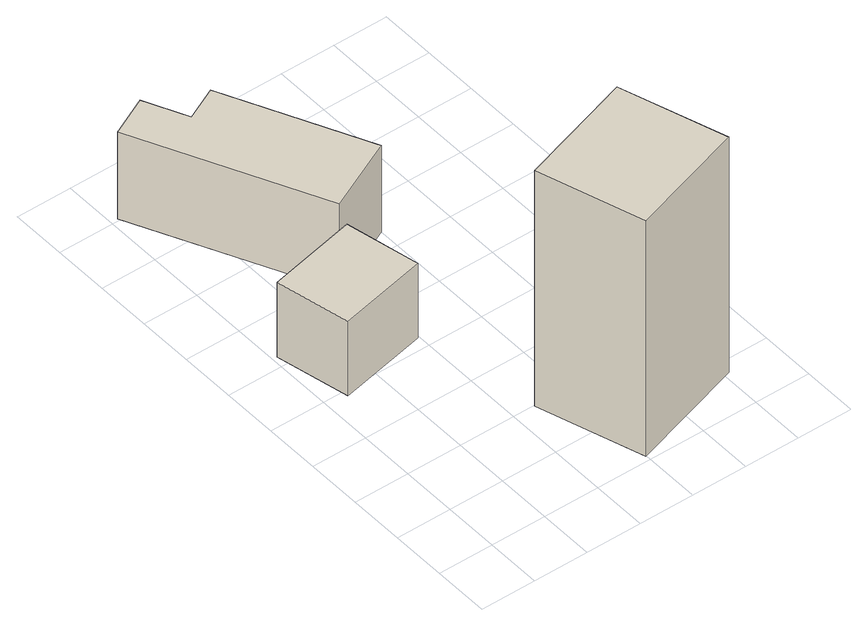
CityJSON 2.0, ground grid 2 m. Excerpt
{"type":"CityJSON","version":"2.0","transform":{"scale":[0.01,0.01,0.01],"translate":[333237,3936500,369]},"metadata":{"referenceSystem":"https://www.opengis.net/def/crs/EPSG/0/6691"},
"CityObjects":{
"building1":{"type":"Building","attributes":{"BuildingIDAttribute.prefecture":"14","BuildingIDAttribute.city":"14151","BuildingDetailAttribute.surveyYear":2015,"BuildingLandSlideRiskAttribute.description":"1","BuildingLandSlideRiskAttribute.areaType":"1"},"geometry":[{"type":"Solid","lod":"1","boundaries":[[[[0,1,2,3]],[[2,4,5,3]],[[1,6,4,2]],[[0,7,6,1]],[[3,5,7,0]],[[4,6,7,5]]]]}]},
"building2":{"type":"Building","attributes":{"measuredHeight":4.4,"BuildingIDAttribute.prefecture":"14","BuildingIDAttribute.city":"14151","BuildingDetailAttribute.surveyYear":2015,"BuildingLandSlideRiskAttribute.description":"1","BuildingLandSlideRiskAttribute.areaType":"2"},"geometry":[{"type":"Solid","lod":"1","boundaries":[[[[8,9,10,11,12,13]],[[12,14,15,13]],[[11,16,14,12]],[[10,17,16,11]],[[9,18,17,10]],[[8,19,18,9]],[[13,15,19,8]],[[14,16,17,18,19,15]]]]}]},
"building3":{"type":"Building","attributes":{"measuredHeight":16.1,"BuildingIDAttribute.prefecture":"14","BuildingIDAttribute.city":"14151","BuildingDetailAttribute.surveyYear":2015,"BuildingLandSlideRiskAttribute.description":"1","BuildingLandSlideRiskAttribute.areaType":"2"},"geometry":[{"type":"Solid","lod":"1","boundaries":[[[[20,21,22,23]],[[22,24,25,23]],[[21,26,24,22]],[[20,27,26,21]],[[23,25,27,20]],[[24,26,27,25]]]]}]}
},
"vertices":[
[12,1036,33],[333,1105,33],[390,840,33],[70,771,33],[390,840,333],[70,771,333],[333,1105,333],[12,1036,333],
[26,1809,26],[166,1877,26],[239,1725,26],[357,1781,26],[600,1275,26],[343,1152,26],[600,1275,374],[343,1152,374],[357,1781,374],[239,1725,374],[166,1877,374],[26,1809,374],
[893,525,33],[1014,146,33],[593,13,33],[473,391,33],[593,13,980],[473,391,980],[1014,146,980],[893,525,980]
]}
